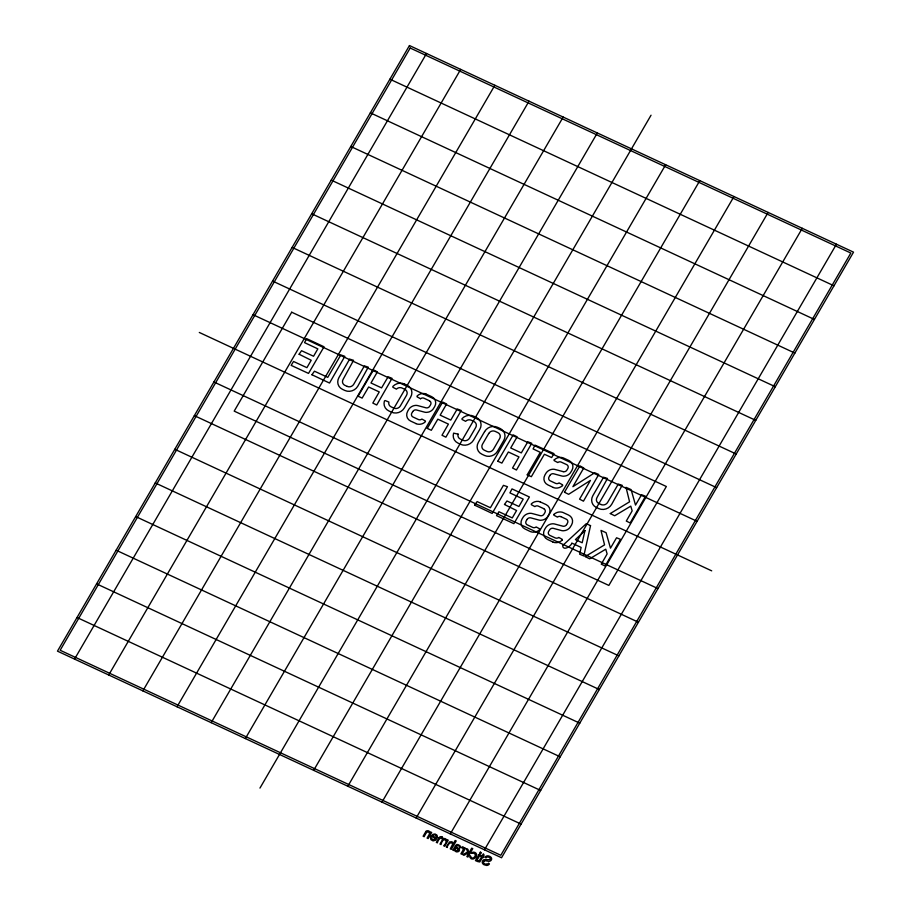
<?xml version="1.0" encoding="UTF-8"?>
<svg xmlns="http://www.w3.org/2000/svg" width="911" height="911" viewBox="0 0 911 911"><rect width="100%" height="100%" fill="white"/><g stroke="black" fill="none" stroke-linecap="round" stroke-linejoin="round"><path stroke-width="1.37" d="M431.085 836.298L435.652 838.53L433.067 839.896L430.516 837.357L430.857 839.646L433.101 840.91L435.754 840.17L437.451 837.368L437.075 835.239L435.071 833.986L432.884 834.351L431.199 836.116M456.343 846.604L456.263 846.74A12.754 11.581 -27.2 0 0 457.937 847.947L458.313 848.221A5.91 5.364 -27.2 0 1 458.814 848.596C461.706 851.534 455.204 853.721 454.361 849.815A2.653 2.403 -27.2 0 1 453.724 850.475M74.554 659.097L426.542 53.498M108.716 674.994L460.693 69.384M142.868 690.88L494.855 85.281M177.03 706.777L529.018 101.178M211.193 722.662L563.169 117.063M412.706 411.59L411.829 413.082A3.2 2.904 -27.2 0 0 413.036 417.022L418.4 419.527A3.211 2.915 -27.2 0 0 421.873 419.037L425.414 420.996L425.369 421.77A8.165 7.413 -27.2 0 1 415.997 423.672M245.344 738.559L597.331 132.96M259.954 788.095L651.046 115.207M313.669 770.342L665.656 164.743M347.831 786.239L699.807 180.629M549.914 475.417L549.037 476.92A3.2 2.904 -27.2 0 0 550.244 480.849L555.608 483.365A3.211 2.915 -27.2 0 0 559.081 482.876L562.622 484.834L562.588 485.609M527.014 519.475L526.148 520.978A3.2 2.904 -27.2 0 0 527.344 524.907L532.707 527.423A3.211 2.915 -27.2 0 0 536.18 526.934L539.722 528.881L539.688 529.667A8.165 7.413 -27.2 0 1 530.304 531.557L524.987 528.972A8.028 7.288 -27.2 0 1 522.014 519.065L523.256 517.004A8.153 7.402 -27.2 0 1 528.152 513.599L529.485 513.337A7.39 6.707 -27.2 0 1 532.172 513.531L540.337 515.706A3.154 2.87 -27.2 0 0 544.015 514.077L544.915 512.597A3.2 2.904 -27.2 0 0 543.708 508.668M381.982 802.124L733.97 196.525M566.608 524.588L567.473 523.085A3.2 2.904 -27.2 0 0 566.266 519.168L560.903 516.651M416.145 818.021L768.132 212.422M430.231 832.905L430.732 832.039L431.677 832.483L428.136 838.575L427.088 838.086L429.024 834.761A3.803 3.462 -27.2 0 0 429.536 833.508M438.749 838.2L436.323 842.379L437.371 842.869C437.28 841.844 440.651 835.501 442.404 838.974M450.307 833.907L802.284 228.308M446.811 840.602L447.301 839.748L448.235 840.193L444.705 846.273L443.657 845.784C449.522 840.659 442.917 835.842 441.026 844.565L439.979 844.076L442.04 840.546A2.471 2.243 -27.2 0 0 442.473 838.963M484.458 849.804L836.446 244.205M455.432 845.875L453.815 848.619A10.032 9.11 -27.2 0 1 453.393 849.246A2.687 2.437 -27.2 0 1 452.619 849.963L453.724 850.475M553.899 514.385L553.854 515.17L557.43 517.129A3.132 2.847 -27.2 0 1 560.891 516.662M562.246 540.166L562.292 539.38L558.75 537.433A3.211 2.915 -27.2 0 1 555.277 537.923L549.902 535.417A3.2 2.904 -27.2 0 1 548.695 531.466L549.584 529.974A3.143 2.858 -27.2 0 1 553.25 528.323L561.449 530.544A7.242 6.582 -27.2 0 0 563.442 530.771L565.435 530.464A8.222 7.459 -27.2 0 0 569.91 527.583L571.55 524.987A8.005 7.265 -27.2 0 0 568.635 515.091L562.668 512.346A8.199 7.447 -27.2 0 0 553.934 514.419M554.23 459.827L554.184 460.613L557.76 462.572A3.132 2.847 -27.2 0 1 561.233 462.116L566.619 464.587A3.2 2.904 -27.2 0 1 567.815 468.539L566.938 470.03A3.154 2.87 -27.2 0 1 563.237 471.67M479.232 860.827L481.657 856.75L480.598 856.26L481.065 855.463L482.124 855.953L483.354 853.823L484.037 854.928L483.468 857.593L482.693 857.24L479.744 861.954L477.432 861.499L478.059 860.622L478.833 860.975M425.824 393.894A8.199 7.447 -27.2 0 0 417.056 396.034L417.033 396.809L420.552 398.733M484.493 860.827L485.016 860.758A3.701 3.359 -27.2 0 1 485.597 860.804L485.984 860.861A33.047 29.995 -27.2 0 1 486.77 861.009L488.683 861.305A3.462 3.143 -27.2 0 0 489.423 861.271L489.947 861.157A2.494 2.266 -27.2 0 0 491.393 857.82L491.052 857.342A4.817 4.373 -27.2 0 0 489.867 856.442A6.309 5.728 -27.2 0 0 489.184 856.135L488.49 855.941A4.248 3.86 -27.2 0 0 487.806 855.85L487.374 855.862A2.733 2.482 -27.2 0 0 486.36 856.124A3.04 2.756 -27.2 0 0 484.994 857.353L486.03 857.934L486.793 857.217A1.72 1.56 -27.2 0 1 487.704 856.955L488.797 857.183A5.477 4.976 -27.2 0 1 489.503 857.536L490.425 858.788A1.23 1.116 -27.2 0 1 490.334 859.335A1.355 1.23 -27.2 0 1 490.118 859.665L484.003 859.711A2.437 2.209 -27.2 0 0 482.819 860.576A2.881 2.619 -27.2 0 0 482.602 860.895A2.79 2.528 -27.2 0 0 482.261 862.341A2.892 2.631 -27.2 0 0 482.602 863.446L482.716 863.617A4.418 4.008 -27.2 0 0 484.083 864.755L486.668 865.45A3.28 2.972 -27.2 0 0 489.446 863.924L488.569 863.138L487.875 863.856A1.822 1.651 -27.2 0 1 487.203 864.175L486.736 864.254M563.237 471.647L555.061 469.472A7.39 6.707 -27.2 0 0 552.373 469.279L551.053 469.529A8.153 7.402 -27.2 0 0 546.156 472.946L544.926 475.007A8.028 7.288 -27.2 0 0 547.887 484.903L553.25 487.419M459.565 847.834C463.505 847.879 457.174 842.618 455.933 845.169A5.329 4.84 -27.2 0 0 455.432 845.875M425.79 393.962L431.757 396.706A8.005 7.265 -27.2 0 1 434.684 406.602L433.044 409.198A8.222 7.459 -27.2 0 1 428.557 412.079L426.576 412.376A7.242 6.582 -27.2 0 1 424.572 412.148L416.361 409.95A3.143 2.858 -27.2 0 0 412.74 411.601M540.109 501.847L546.076 504.592A8.005 7.265 -27.2 0 1 548.991 514.487L547.352 517.084A8.222 7.459 -27.2 0 1 542.876 519.965L540.883 520.272A7.242 6.582 -27.2 0 1 538.891 520.044L530.68 517.847A3.143 2.858 -27.2 0 0 527.048 519.498M389.908 79.2L833.975 285.792M370.344 112.839L814.423 319.442M350.792 146.489L794.859 353.081M331.24 180.127L775.307 386.731M311.687 213.778L755.754 420.37M292.124 247.416L736.202 454.02M272.571 281.066L716.65 487.658M404.393 383.975L407.137 385.251A9.611 8.723 -27.2 0 1 410.645 397.128L404.382 407.9A9.611 8.723 -27.2 0 1 391.491 412.171L388.758 410.884A9.6 8.711 -27.2 0 1 384.419 400.954L385.182 400.544L388.883 402.081A4.806 4.361 -27.2 0 0 391.104 406.841L393.848 408.105A4.806 4.361 -27.2 0 0 400.305 406.01L406.568 395.237A4.806 4.361 -27.2 0 0 404.769 389.327L402.036 388.029A4.806 4.361 -27.2 0 0 396.422 389.134L392.88 387.289L392.812 386.492A9.6 8.711 -27.2 0 1 404.393 383.986M253.019 314.705L697.086 521.308M429.411 400.76L424.036 398.255A3.132 2.847 -27.2 0 0 420.54 398.722M347.239 386.423L344.836 385.307A4.783 4.339 -27.2 0 1 343.094 379.397L353.57 360.323L349.665 359.105L338.983 377.473A9.611 8.723 -27.2 0 0 342.49 389.35L344.882 390.477A9.611 8.723 -27.2 0 0 357.772 386.218L368.272 367.167L364.411 365.903L353.696 384.317A4.806 4.361 -27.2 0 1 347.25 386.401M601.158 504.557L598.755 503.441A4.783 4.339 -27.2 0 1 597.012 497.52L607.478 478.457L603.572 477.239L592.89 495.607A9.611 8.723 -27.2 0 0 596.398 507.484L598.8 508.611A9.611 8.723 -27.2 0 0 611.68 504.352L622.19 485.301L618.284 484.083L607.603 502.451A4.806 4.361 -27.2 0 1 601.169 504.535M416.042 423.581L410.667 421.087A8.028 7.288 -27.2 0 1 407.707 411.168L408.948 409.107A8.153 7.402 -27.2 0 1 413.845 405.702L415.165 405.441A7.39 6.707 -27.2 0 1 417.853 405.634L426.029 407.821A3.154 2.87 -27.2 0 0 429.707 406.192L430.596 404.7A3.2 2.904 -27.2 0 0 429.388 400.783M199.304 332.458L711.696 570.844M543.719 508.645L538.344 506.152A3.132 2.847 -27.2 0 0 534.859 506.618L531.295 504.671L531.329 503.885A8.199 7.447 -27.2 0 1 540.143 501.779M213.914 381.994L657.981 588.597M552.92 541.977L547.545 539.471A8.028 7.288 -27.2 0 1 544.584 529.553L545.826 527.503A8.153 7.402 -27.2 0 1 550.722 524.087L552.043 523.836A7.39 6.707 -27.2 0 1 554.731 524.03L562.907 526.205A3.154 2.87 -27.2 0 0 566.585 524.577M194.35 415.644L638.429 622.236M174.798 449.282L618.876 655.886M155.246 482.932L599.313 689.525M135.693 516.571L579.76 723.175M116.141 550.221L560.208 756.813M96.577 583.86L540.656 790.463M77.025 617.51L521.092 824.102M432.634 836.047L436.084 837.653M457.276 848.745C460.875 851.842 452.619 851.238 455.796 847.549A10.021 9.099 -27.2 0 0 457.288 848.71M443.145 838.997L443.099 838.655A2.631 2.38 -27.2 0 0 442.006 837.095M562.201 540.121A8.165 7.413 -27.2 0 1 552.875 542.056M562.531 485.563A8.165 7.413 -27.2 0 1 553.205 487.499M549.948 475.44A3.143 2.858 -27.2 0 1 553.581 473.766L561.78 475.986A7.242 6.582 -27.2 0 0 563.784 476.214L565.765 475.918A8.222 7.459 -27.2 0 0 570.24 473.025L571.892 470.429A8.005 7.265 -27.2 0 0 568.976 460.533L563.009 457.789A8.199 7.447 -27.2 0 0 554.264 459.861M425.881 831.367A2.551 2.323 -27.2 0 1 430.003 832.927M429.514 833.497A1.458 1.332 -27.2 0 0 429.468 832.939C427.327 829.659 425.323 834.339 424.162 836.719L423.114 836.23L425.483 832.164A5.477 4.976 -27.2 0 1 425.961 831.458M436.062 837.642A2.107 1.913 -27.2 0 0 433.659 834.954A2.653 2.403 -27.2 0 0 432.668 836.07M443.076 838.883A2.391 2.175 -27.2 0 1 446.595 840.614M438.624 838.154A2.551 2.312 -27.2 0 1 442.142 836.856M459.725 847.845A2.232 2.027 -27.2 0 0 457.22 845.704A1.515 1.378 -27.2 0 0 456.457 846.49M463.278 849.337A4.84 4.384 -27.2 0 1 462.742 850.623L460.898 853.812L461.945 854.302L465.487 848.209L464.542 847.765C464.394 849.747 462.754 844.486 461.82 847.97A1.458 1.321 -27.2 0 1 463.414 849.348M484.481 860.804A1.401 1.275 -27.2 0 0 483.582 862.637L483.809 863.081A3.746 3.393 -27.2 0 0 486.736 864.22M476.624 854.757C476.863 858.242 471.579 861.1 469.882 857.319C470.133 852.685 470.611 859.46 473.458 857.957C477.444 855.099 474.483 852.343 471.386 853.231C472.82 851.159 476.567 852.263 476.624 854.757M452.71 844.155L450.285 848.87L451.332 849.359L456.217 840.955L455.17 840.466L453.416 843.484L451.97 841.741L449.556 841.901L446.299 847.014L447.347 847.503C446.492 845.26 451.799 840.204 452.71 844.155M590.544 525.613L583.814 555.949L579.647 554.184L581.127 547.42L571.789 543.07C571.892 545.461 563.135 551.793 562.611 545.621L586.32 523.643L590.544 525.658M458.085 434.103L458.062 434.262A4.806 4.361 -27.2 0 0 460.283 439.022L463.027 440.298A4.806 4.361 -27.2 0 0 469.484 438.191L475.747 427.418A4.806 4.361 -27.2 0 0 473.948 421.508L471.215 420.21A4.806 4.361 -27.2 0 0 465.601 421.315L462.059 419.481L461.979 418.684A9.6 8.711 -27.2 0 1 473.572 416.168L476.316 417.432A9.611 8.723 -27.2 0 1 479.824 429.32L473.561 440.093A9.611 8.723 -27.2 0 1 460.67 444.352L457.926 443.076A9.6 8.711 -27.2 0 1 453.598 433.135L458.085 434.148M299.115 354.254L311.209 360.266L306.916 367.668L293.536 361.485L291.156 365.368L308.522 373.408L324.043 346.784L306.643 338.641L304.547 342.638L317.848 348.856L313.555 356.247L301.541 350.712L299.115 354.254M504.489 504.512L516.583 510.524L512.278 517.915L498.955 511.743L496.529 515.626L513.884 523.666L529.393 496.985L512.005 488.9L509.921 492.897L523.21 499.114L518.917 506.505L506.96 500.97L504.512 504.409M585.261 556.61L589.656 558.83L605.758 549.196L607.125 553.934L601.271 564.182L605.132 566.027L620.505 539.335L616.553 537.786L610.484 548.149L606.088 532.707L600.987 530.396L604.551 544.869L585.272 556.541M610.29 513.553L614.686 515.763L630.788 506.129L632.154 510.866L626.301 521.058L630.161 522.96L645.535 496.267L641.583 494.719L635.514 505.081L631.118 489.64L626.016 487.328L629.581 501.802L610.29 513.553M311.949 374.751L329.531 383.041L344.836 356.338L340.816 354.926L327.766 377.359L314.443 371.187L311.949 374.751M358.103 396.228L362.145 398.107L368.648 386.993L379.249 391.924L372.815 403.072L376.721 404.996L392.037 378.338L388.097 376.79L381.584 387.904L370.982 382.973L377.405 371.882L373.533 369.855L358.103 396.228M427.282 428.409L431.313 430.288L437.827 419.174L448.428 424.105L441.994 435.253L445.889 437.178L461.217 410.519L457.265 408.971L450.763 420.085L440.161 415.154L446.595 404.006L442.655 402.058L427.282 428.409M474.585 505.127L492.168 513.428L507.473 486.713L503.419 485.347L490.403 507.734L477.136 501.585L474.585 505.127M497.827 461.228L501.87 463.107L508.372 451.993L518.974 456.923L512.551 468.015L516.446 470.008L531.739 443.293L527.822 441.789L521.308 452.904L510.707 447.973L517.141 436.825L513.2 434.877L497.839 461.171M527.218 474.904L531.341 476.692L544.391 454.259L551.679 457.561L553.934 453.587L534.985 445.126L533.083 448.918L540.28 452.334L527.241 474.79M564.49 492.247L568.623 494.309L590.453 480.404L579.578 499.137L583.45 501.175L598.743 474.472L594.758 472.763L572.894 486.69L583.769 467.958L579.92 465.874L564.501 492.191M584.976 530.566L582.186 542.762L575.41 539.608L584.976 530.566M409.46 45.55L57.473 651.149L501.54 857.752L853.527 252.153L409.46 45.55M410.189 48.032L60.16 650.26L500.811 855.27L850.84 253.042L410.189 48.032M291.691 312.211L234.195 411.123L608.855 585.431L666.351 486.508L291.691 312.211M484.618 431.552L478.366 442.325A9.611 8.723 -27.2 0 0 481.873 454.202L484.606 455.489A9.611 8.723 -27.2 0 0 497.497 451.23L503.76 440.446A9.611 8.723 -27.2 0 0 500.253 428.569L497.508 427.293A9.611 8.723 -27.2 0 0 484.629 431.552M488.74 433.465L482.477 444.238A4.783 4.339 -27.2 0 0 484.219 450.148L486.964 451.423A4.806 4.361 -27.2 0 0 493.42 449.328L499.672 438.555A4.806 4.361 -27.2 0 0 497.884 432.645L495.151 431.347A4.783 4.339 -27.2 0 0 488.74 433.465M468.243 854.165L466.842 856.579L467.89 857.069L472.775 848.653L471.727 848.175L468.937 852.958L467.901 849.337L466.546 848.699L467.594 852.058L462.765 854.677L464.052 855.281L467.912 853.117L468.243 854.165M478.992 854.495L475.451 860.576L476.499 861.066L480.04 854.985L478.992 854.495M480.336 852.172L479.641 853.368L480.689 853.846L481.384 852.662L480.336 852.172"/></g></svg>
